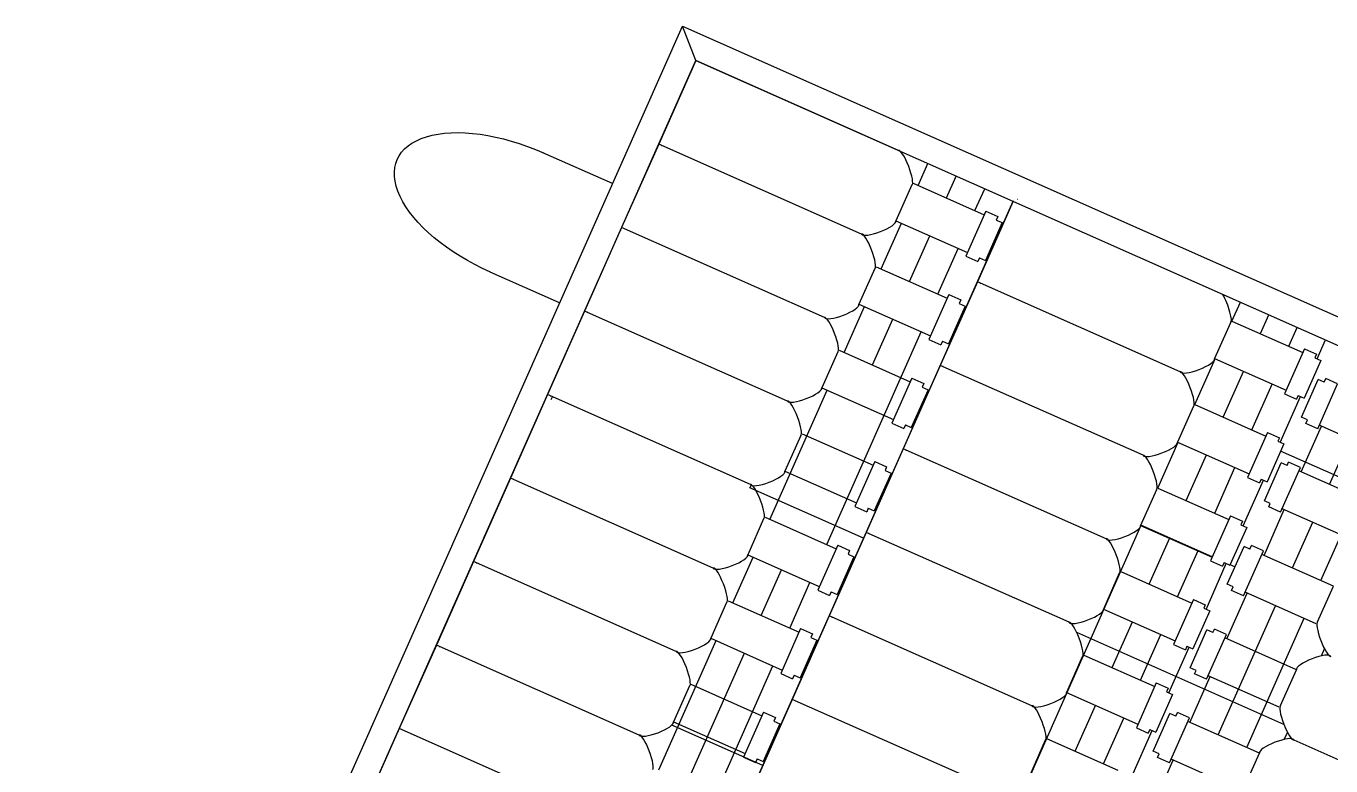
# Model space of a CAD drawing. Extents: x 3 to 114, y 126 to 173.
# Drawn here: x 86.751 to 87.651, y 135.03 to 135.54 of the extents above; entities that cross this region are included whole.
import ezdxf

# ---------------------------------------------------------------- set-up
doc = ezdxf.new("R2010")
doc.units = 0
doc.header["$LTSCALE"] = 0.02
doc.header["$MEASUREMENT"] = 0
doc.layers.get('0').update_dxf_attribs({"linetype": 'CONTINUOUS'})
doc.layers.add('A.enologiche', color=123, linetype='CONTINUOUS')

# ---------------------------------------------------------------- blocks, each defined once
blk = doc.blocks.new('AUDIT_I_000516092939-104')
for centre, major_axis, ratio, start_param, end_param in [((200.709, 97.911), (0.125, -0.125), 0.249315, 2.652925, 3.141593), ((200.959, 97.911), (0.125, 0.125), 0.22381, 0, 0.440362), ((207.709, 97.911), (0.125, -0.125), 0.249315, 2.652925, 3.141593), ((207.959, 97.911), (0.125, 0.125), 0.22381, 0, 0.440362), ((214.709, 97.911), (0.125, -0.125), 0.249315, 2.652925, 3.141593), ((214.959, 97.911), (0.125, 0.125), 0.22381, 0, 0.440362), ((221.709, 97.911), (0.125, -0.125), 0.249315, 2.652925, 3.141593), ((221.959, 97.911), (0.125, 0.125), 0.22381, 0, 0.440362), ((228.709, 97.911), (0.125, -0.125), 0.249315, 2.652925, 3.141593), ((228.959, 97.911), (0.125, 0.125), 0.22381, 0, 0.440362), ((235.709, 97.911), (0.125, -0.125), 0.249315, 2.652925, 3.141593), ((235.959, 97.911), (0.125, 0.125), 0.22381, 0, 0.440362), ((242.709, 97.911), (0.125, -0.125), 0.249315, 2.652925, 3.141593), ((242.959, 97.911), (0.125, 0.125), 0.22381, 0, 0.440362), ((249.709, 97.911), (0.125, -0.125), 0.249315, 2.652925, 3.141593), ((249.959, 97.911), (0.125, 0.125), 0.22381, 0, 0.440362), ((256.709, 97.911), (0.125, -0.125), 0.249315, 2.652925, 3.141593), ((200.959, 97.911), (0.125, 0.125), 0.22381, 2.70123, 3.141593), ((200.709, 97.911), (0.125, -0.125), 0.249315, 0, 0.488667), ((207.959, 97.911), (0.125, 0.125), 0.22381, 2.70123, 3.141593), ((207.709, 97.911), (0.125, -0.125), 0.249315, 0, 0.488667), ((214.959, 97.911), (0.125, 0.125), 0.22381, 2.70123, 3.141593), ((214.709, 97.911), (0.125, -0.125), 0.249315, 0, 0.488667), ((221.959, 97.911), (0.125, 0.125), 0.22381, 2.70123, 3.141593), ((221.709, 97.911), (0.125, -0.125), 0.249315, 0, 0.488667), ((228.959, 97.911), (0.125, 0.125), 0.22381, 2.70123, 3.141593), ((228.709, 97.911), (0.125, -0.125), 0.249315, 0, 0.488667), ((235.959, 97.911), (0.125, 0.125), 0.22381, 2.70123, 3.141593), ((235.709, 97.911), (0.125, -0.125), 0.249315, 0, 0.488667), ((242.959, 97.911), (0.125, 0.125), 0.22381, 2.70123, 3.141593), ((242.709, 97.911), (0.125, -0.125), 0.249315, 0, 0.488667), ((249.959, 97.911), (0.125, 0.125), 0.22381, 2.70123, 3.141593), ((249.709, 97.911), (0.125, -0.125), 0.249315, 0, 0.488667), ((256.709, 97.911), (0.125, -0.125), 0.249315, 0, 0.488667), ((214.959, 71.312), (0.125, -0.125), 0.249315, 2.652925, 3.141593), ((215.209, 71.312), (0.125, 0.125), 0.22381, 2.70123, 3.141593), ((214.959, 71.312), (0.125, -0.125), 0.249315, 0, 0.488667), ((215.209, 71.312), (0.125, 0.125), 0.22381, 0, 0.440362), ((221.959, 71.312), (0.125, -0.125), 0.249315, 2.652925, 3.141593), ((222.209, 71.312), (0.125, 0.125), 0.22381, 2.70123, 3.141593), ((221.959, 71.312), (0.125, -0.125), 0.249315, 0, 0.488667), ((222.209, 71.312), (0.125, 0.125), 0.22381, 0, 0.440362), ((228.959, 71.312), (0.125, -0.125), 0.249315, 2.652925, 3.141593), ((229.209, 71.312), (0.125, 0.125), 0.22381, 2.70123, 3.141593), ((228.959, 71.312), (0.125, -0.125), 0.249315, 0, 0.488667), ((229.209, 71.312), (0.125, 0.125), 0.22381, 0, 0.440362), ((235.959, 71.312), (0.125, -0.125), 0.249315, 2.652925, 3.141593), ((236.209, 71.312), (0.125, 0.125), 0.22381, 2.70123, 3.141593), ((235.959, 71.312), (0.125, -0.125), 0.249315, 0, 0.488667), ((236.209, 71.312), (0.125, 0.125), 0.22381, 0, 0.440362), ((242.959, 71.312), (0.125, -0.125), 0.249315, 2.652925, 3.141593), ((243.209, 71.312), (0.125, 0.125), 0.22381, 2.70123, 3.141593), ((242.959, 71.312), (0.125, -0.125), 0.249315, 0, 0.488667), ((243.209, 71.312), (0.125, 0.125), 0.22381, 0, 0.440362), ((249.959, 71.312), (0.125, -0.125), 0.249315, 2.652925, 3.141593), ((250.209, 71.312), (0.125, 0.125), 0.22381, 2.70123, 3.141593), ((249.959, 71.312), (0.125, -0.125), 0.249315, 0, 0.488667), ((250.209, 71.312), (0.125, 0.125), 0.22381, 0, 0.440362), ((256.959, 71.312), (0.125, -0.125), 0.249315, 2.652925, 3.141593), ((256.959, 71.312), (0.125, -0.125), 0.249315, 0, 0.488667)]:
    blk.add_ellipse(centre, major_axis=major_axis, ratio=ratio, start_param=start_param, end_param=end_param)

msp = doc.modelspace()

# ---------------------------------------------------------------- linework, layer by layer
at = {"layer": 'A.enologiche'}
for p, q in [((86.75113, 134.52027), (87.20375, 135.54036)), ((87.20375, 135.54036), (87.89478, 135.23375)), ((87.2129, 135.51661), (87.20375, 135.54036)), ((86.77489, 134.52942), (87.2129, 135.51661)), ((87.2129, 135.51661), (87.18735, 135.45902)), ((87.2129, 135.51661), (87.87103, 135.2246)), ((87.35275, 135.45456), (87.2129, 135.51661)), ((87.18735, 135.45902), (87.1618, 135.40144)), ((87.3272, 135.39697), (87.18735, 135.45902)), ((87.3272, 135.39697), (87.18735, 135.45902)), ((87.36625, 135.43051), (87.37295, 135.4456)), ((87.36191, 135.43081), (87.35096, 135.40613)), ((87.36289, 135.432), (87.41187, 135.41027)), ((87.38584, 135.42182), (87.39254, 135.43691)), ((87.40543, 135.41313), (87.41213, 135.42821)), ((86.9937, 134.43233), (87.43172, 135.41952)), ((87.41297, 135.41274), (87.39922, 135.38176)), ((87.43172, 135.41952), (87.40708, 135.36399)), ((87.41297, 135.41274), (87.42119, 135.40909)), ((87.3407, 135.37293), (87.3547, 135.40447)), ((87.35096, 135.40613), (87.40031, 135.38423)), ((87.42421, 135.4048), (87.41265, 135.37875)), ((87.42119, 135.40909), (87.4201, 135.40662)), ((87.4201, 135.40662), (87.42421, 135.4048)), ((87.1618, 135.40144), (87.13625, 135.34385)), ((87.30165, 135.33939), (87.1618, 135.40144)), ((87.30165, 135.33939), (87.1618, 135.40144)), ((87.3277, 135.39646), (87.32788, 135.39686)), ((87.36029, 135.36423), (87.37429, 135.39577)), ((87.37988, 135.35554), (87.39388, 135.38708)), ((87.39922, 135.38176), (87.40745, 135.37811)), ((87.40854, 135.38057), (87.40745, 135.37811)), ((87.40854, 135.38057), (87.41265, 135.37875)), ((87.33636, 135.37322), (87.3254, 135.34854)), ((87.33734, 135.37442), (87.38632, 135.35268)), ((87.40708, 135.36399), (87.38153, 135.30641)), ((87.54693, 135.30194), (87.40708, 135.36399)), ((87.54693, 135.30194), (87.40708, 135.36399)), ((87.3254, 135.34854), (87.37476, 135.32664)), ((87.38742, 135.35515), (87.37367, 135.32417)), ((87.38742, 135.35515), (87.39564, 135.3515)), ((87.39564, 135.3515), (87.39455, 135.34903)), ((87.39455, 135.34903), (87.39866, 135.34721)), ((87.58265, 135.33696), (87.58843, 135.34999)), ((87.13625, 135.34385), (87.1107, 135.28627)), ((87.2761, 135.2818), (87.13625, 135.34385)), ((87.2761, 135.2818), (87.13625, 135.34385)), ((87.30215, 135.33887), (87.30233, 135.33928)), ((87.31515, 135.31534), (87.32915, 135.34688)), ((87.39866, 135.34721), (87.3871, 135.32116)), ((87.39819, 135.34397), (87.39738, 135.34433)), ((87.60224, 135.32827), (87.60802, 135.3413)), ((87.33474, 135.30665), (87.34874, 135.33819)), ((87.58163, 135.33577), (87.57068, 135.31109)), ((87.58262, 135.33697), (87.6316, 135.31524)), ((87.62183, 135.31957), (87.62761, 135.3326)), ((87.30323, 135.18278), (87.36833, 135.3295)), ((87.37367, 135.32417), (87.3819, 135.32052)), ((87.38299, 135.32299), (87.3819, 135.32052)), ((87.38299, 135.32299), (87.3871, 135.32116)), ((87.64142, 135.31088), (87.6472, 135.32391)), ((87.3108, 135.31563), (87.29985, 135.29095)), ((87.31179, 135.31683), (87.36077, 135.2951)), ((87.63269, 135.31771), (87.61895, 135.28673)), ((87.63269, 135.31771), (87.64092, 135.31406)), ((87.64092, 135.31406), (87.63983, 135.31159)), ((87.38153, 135.30641), (87.35598, 135.24882)), ((87.52138, 135.24436), (87.38153, 135.30641)), ((87.52138, 135.24436), (87.38153, 135.30641)), ((87.5571, 135.27937), (87.57109, 135.31091)), ((87.57068, 135.31109), (87.62004, 135.28919)), ((87.64394, 135.30976), (87.63238, 135.28372)), ((87.63983, 135.31159), (87.64394, 135.30976)), ((87.36186, 135.29757), (87.34812, 135.26658)), ((87.36186, 135.29757), (87.37009, 135.29392)), ((87.37009, 135.29392), (87.369, 135.29145)), ((87.57669, 135.27068), (87.59068, 135.30222)), ((87.63052, 135.2706), (87.64207, 135.29665)), ((87.64619, 135.29482), (87.64207, 135.29665)), ((87.64619, 135.29482), (87.64728, 135.29729)), ((87.65551, 135.29364), (87.64728, 135.29729)), ((87.1107, 135.28627), (87.08515, 135.22868)), ((87.25055, 135.22421), (87.1107, 135.28627)), ((87.25055, 135.22421), (87.1107, 135.28627)), ((87.26405, 135.20017), (87.3036, 135.28929)), ((87.29985, 135.29095), (87.34921, 135.26905)), ((87.37311, 135.28962), (87.36155, 135.26358)), ((87.369, 135.29145), (87.37311, 135.28962)), ((87.59628, 135.26199), (87.61027, 135.29353)), ((87.61587, 135.2533), (87.62986, 135.28484)), ((87.61895, 135.28673), (87.62717, 135.28308)), ((87.62827, 135.28554), (87.62717, 135.28308)), ((87.62827, 135.28554), (87.63238, 135.28372)), ((87.64176, 135.26266), (87.65551, 135.29364)), ((87.11318, 135.28287), (87.11403, 135.28479)), ((87.2766, 135.28129), (87.27678, 135.28169)), ((87.55608, 135.27819), (87.54513, 135.25351)), ((87.55707, 135.27939), (87.60605, 135.25765)), ((87.63463, 135.26878), (87.63052, 135.2706)), ((87.63353, 135.26631), (87.63463, 135.26878)), ((87.28525, 135.25805), (87.2743, 135.23337)), ((87.28624, 135.25924), (87.33522, 135.23751)), ((87.34812, 135.26658), (87.35634, 135.26293)), ((87.35744, 135.2654), (87.35634, 135.26293)), ((87.35744, 135.2654), (87.36155, 135.26358)), ((87.36343, 135.26561), (87.36262, 135.26597)), ((87.60714, 135.26012), (87.5934, 135.22914)), ((87.60714, 135.26012), (87.61537, 135.25647)), ((87.63029, 135.23296), (87.64428, 135.2645)), ((87.64176, 135.26266), (87.63353, 135.26631)), ((87.69183, 135.2434), (87.64286, 135.26513)), ((87.53155, 135.22179), (87.54554, 135.25333)), ((87.54513, 135.25351), (87.59449, 135.23161)), ((87.61839, 135.25218), (87.60683, 135.22613)), ((87.61537, 135.25647), (87.61428, 135.254)), ((87.61428, 135.254), (87.61839, 135.25218)), ((87.64988, 135.22426), (87.66387, 135.2558)), ((87.33631, 135.23998), (87.32257, 135.209)), ((87.35598, 135.24882), (87.33043, 135.19124)), ((87.33631, 135.23998), (87.34454, 135.23633)), ((87.49583, 135.18677), (87.35598, 135.24882)), ((87.49583, 135.18677), (87.35598, 135.24882)), ((87.55114, 135.21309), (87.56513, 135.24463)), ((87.68419, 135.21708), (87.6162, 135.24724)), ((87.2743, 135.23337), (87.32366, 135.21147)), ((87.34756, 135.23204), (87.336, 135.20599)), ((87.34454, 135.23633), (87.34345, 135.23386)), ((87.34345, 135.23386), (87.34756, 135.23204)), ((87.57073, 135.2044), (87.58472, 135.23594)), ((87.60497, 135.21302), (87.61652, 135.23906)), ((87.61621, 135.20508), (87.62996, 135.23606)), ((87.62064, 135.23724), (87.61652, 135.23906)), ((87.62064, 135.23724), (87.62173, 135.23971)), ((87.62996, 135.23606), (87.62173, 135.23971)), ((87.67822, 135.21169), (87.62886, 135.23359)), ((87.08515, 135.22868), (87.0596, 135.17109)), ((87.225, 135.16663), (87.08515, 135.22868)), ((87.225, 135.16663), (87.08515, 135.22868)), ((87.2503, 135.22202), (87.25123, 135.22411)), ((87.32866, 135.18726), (87.2503, 135.22202)), ((87.59032, 135.19571), (87.60431, 135.22725)), ((87.5934, 135.22914), (87.60162, 135.22549)), ((87.60272, 135.22796), (87.60162, 135.22549)), ((87.60272, 135.22796), (87.60683, 135.22613)), ((87.53053, 135.2206), (87.51958, 135.19592)), ((87.53152, 135.2218), (87.5805, 135.20007)), ((87.60908, 135.21119), (87.60497, 135.21302)), ((87.32257, 135.209), (87.33079, 135.20535)), ((87.33189, 135.20782), (87.33079, 135.20535)), ((87.33189, 135.20782), (87.336, 135.20599)), ((87.60474, 135.17537), (87.61873, 135.20691)), ((87.60798, 135.20873), (87.60908, 135.21119)), ((87.61621, 135.20508), (87.60798, 135.20873)), ((87.66628, 135.18581), (87.61731, 135.20754)), ((87.15042, 134.3628), (87.52014, 135.19608)), ((87.2597, 135.20046), (87.24875, 135.17578)), ((87.26069, 135.20166), (87.30967, 135.17993)), ((87.51958, 135.19592), (87.56894, 135.17402)), ((87.56909, 135.17436), (87.51973, 135.19626)), ((87.58159, 135.20254), (87.56785, 135.17155)), ((87.58159, 135.20254), (87.58982, 135.19889)), ((87.58982, 135.19889), (87.58872, 135.19642)), ((87.58872, 135.19642), (87.59284, 135.19459)), ((87.62433, 135.16668), (87.63832, 135.19822)), ((87.33043, 135.19124), (87.30487, 135.13365)), ((87.47028, 135.12918), (87.33043, 135.19124)), ((87.47028, 135.12918), (87.33043, 135.19124)), ((87.52559, 135.15551), (87.53973, 135.18739)), ((87.59284, 135.19459), (87.58128, 135.16855)), ((87.64392, 135.15799), (87.65791, 135.18953)), ((87.31076, 135.18239), (87.29702, 135.15141)), ((87.31076, 135.18239), (87.31899, 135.17874)), ((87.31899, 135.17874), (87.31789, 135.17628)), ((87.54518, 135.14682), (87.55932, 135.1787)), ((87.57941, 135.15543), (87.59097, 135.18148)), ((87.59066, 135.14749), (87.60441, 135.17847)), ((87.59508, 135.17965), (87.59097, 135.18148)), ((87.59508, 135.17965), (87.59618, 135.18212)), ((87.60441, 135.17847), (87.59618, 135.18212)), ((87.0596, 135.17109), (87.03405, 135.11351)), ((87.19945, 135.10904), (87.0596, 135.17109)), ((87.19945, 135.10904), (87.0596, 135.17109)), ((87.2385, 135.14258), (87.25249, 135.17412)), ((87.24875, 135.17578), (87.29811, 135.15388)), ((87.32201, 135.17445), (87.31045, 135.14841)), ((87.31789, 135.17628), (87.32201, 135.17445)), ((87.56477, 135.13812), (87.57876, 135.16966)), ((87.56785, 135.17155), (87.57607, 135.1679)), ((87.57717, 135.17037), (87.57607, 135.1679)), ((87.57717, 135.17037), (87.58128, 135.16855)), ((87.58473, 135.16742), (87.58143, 135.16889)), ((87.65267, 135.1541), (87.60331, 135.176)), ((87.2255, 135.16611), (87.22567, 135.16652)), ((87.25809, 135.13389), (87.27208, 135.16543)), ((87.50498, 135.16302), (87.49403, 135.13834)), ((87.50597, 135.16421), (87.55495, 135.14248)), ((87.27768, 135.1252), (87.29167, 135.15674)), ((87.29702, 135.15141), (87.30524, 135.14776)), ((87.30634, 135.15023), (87.30524, 135.14776)), ((87.30634, 135.15023), (87.31045, 135.14841)), ((87.58353, 135.15361), (87.57941, 135.15543)), ((87.58243, 135.15114), (87.58353, 135.15361)), ((87.59066, 135.14749), (87.58243, 135.15114)), ((87.64073, 135.12823), (87.59175, 135.14996)), ((87.64172, 135.12942), (87.65267, 135.1541)), ((87.23415, 135.14288), (87.2232, 135.1182)), ((87.23514, 135.14407), (87.28412, 135.12234)), ((87.55604, 135.14495), (87.5423, 135.11397)), ((87.55604, 135.14495), (87.56427, 135.1413)), ((87.56427, 135.1413), (87.56317, 135.13883)), ((87.57919, 135.11778), (87.59318, 135.14932)), ((87.30487, 135.13365), (87.27932, 135.07606)), ((87.44473, 135.0716), (87.30487, 135.13365)), ((87.44473, 135.0716), (87.30487, 135.13365)), ((87.49403, 135.13834), (87.54339, 135.11644)), ((87.56729, 135.13701), (87.55573, 135.11096)), ((87.56317, 135.13883), (87.56729, 135.13701)), ((87.57323, 135.05151), (87.61277, 135.14063)), ((87.59282, 135.04281), (87.63236, 135.13194)), ((87.28521, 135.12481), (87.27147, 135.09383)), ((87.28521, 135.12481), (87.29344, 135.12116)), ((87.50004, 135.09792), (87.51403, 135.12946)), ((87.55386, 135.09785), (87.56542, 135.12389)), ((87.56953, 135.12207), (87.56542, 135.12389)), ((87.56953, 135.12207), (87.57063, 135.12453)), ((87.57886, 135.12088), (87.57063, 135.12453)), ((87.1874, 135.02741), (87.22694, 135.11654)), ((87.2232, 135.1182), (87.27256, 135.09629)), ((87.29646, 135.11687), (87.2849, 135.09082)), ((87.29344, 135.12116), (87.29234, 135.11869)), ((87.29234, 135.11869), (87.29646, 135.11687)), ((87.61851, 135.05865), (87.47562, 135.12205)), ((87.51963, 135.08923), (87.53362, 135.12077)), ((87.5423, 135.11397), (87.55052, 135.11032)), ((87.56511, 135.0899), (87.57886, 135.12088)), ((87.62712, 135.09652), (87.57776, 135.11842)), ((87.03405, 135.11351), (87.00849, 135.05592)), ((87.1739, 135.05146), (87.03405, 135.11351)), ((87.1739, 135.05146), (87.03405, 135.11351)), ((87.19994, 135.10853), (87.20012, 135.10893)), ((87.20699, 135.01872), (87.24653, 135.10784)), ((87.29389, 135.1089), (87.29308, 135.10926)), ((87.47943, 135.10543), (87.46848, 135.08075)), ((87.48042, 135.10663), (87.5294, 135.0849)), ((87.53922, 135.08054), (87.55321, 135.11208)), ((87.55162, 135.11279), (87.55052, 135.11032)), ((87.55162, 135.11279), (87.55573, 135.11096)), ((87.6443, 135.10601), (87.64647, 135.1109)), ((87.22658, 135.01003), (87.26612, 135.09915)), ((87.55798, 135.09602), (87.55386, 135.09785)), ((87.55688, 135.09355), (87.55798, 135.09602)), ((87.61617, 135.07184), (87.62712, 135.09652)), ((87.27147, 135.09383), (87.27969, 135.09018)), ((87.28079, 135.09264), (87.27969, 135.09018)), ((87.28079, 135.09264), (87.2849, 135.09082)), ((87.53049, 135.08736), (87.51674, 135.05638)), ((87.53049, 135.08736), (87.53872, 135.08371)), ((87.55364, 135.0602), (87.56763, 135.09174)), ((87.56511, 135.0899), (87.55688, 135.09355)), ((87.61518, 135.07064), (87.5662, 135.09237)), ((87.2086, 135.08529), (87.19765, 135.06061)), ((87.20959, 135.08649), (87.25857, 135.06475)), ((87.46848, 135.08075), (87.51784, 135.05885)), ((87.54174, 135.07942), (87.53018, 135.05337)), ((87.53872, 135.08371), (87.53762, 135.08125)), ((87.53762, 135.08125), (87.54174, 135.07942)), ((87.27932, 135.07606), (87.25377, 135.01848)), ((87.41918, 135.01401), (87.27932, 135.07606)), ((87.41918, 135.01401), (87.27932, 135.07606)), ((87.47449, 135.04034), (87.48848, 135.07188)), ((87.19765, 135.06061), (87.24701, 135.03871)), ((87.25966, 135.06722), (87.24592, 135.03624)), ((87.25966, 135.06722), (87.26789, 135.06357)), ((87.26789, 135.06357), (87.26679, 135.0611)), ((87.26679, 135.0611), (87.27091, 135.05928)), ((87.49408, 135.03164), (87.50807, 135.06318)), ((87.52831, 135.04026), (87.53987, 135.06631)), ((87.53956, 135.03232), (87.5533, 135.0633)), ((87.54398, 135.06448), (87.53987, 135.06631)), ((87.54398, 135.06448), (87.54508, 135.06695)), ((87.5533, 135.0633), (87.54508, 135.06695)), ((87.60157, 135.03893), (87.55221, 135.06083)), ((87.00849, 135.05592), (86.98294, 134.99834)), ((87.14835, 134.99387), (87.00849, 135.05592)), ((87.14835, 134.99387), (87.00849, 135.05592)), ((87.17439, 135.05094), (87.17457, 135.05135)), ((87.25913, 135.03054), (87.19645, 135.05835)), ((87.27091, 135.05928), (87.25935, 135.03323)), ((87.51367, 135.02295), (87.52766, 135.05449)), ((87.51674, 135.05638), (87.52497, 135.05273)), ((87.52607, 135.0552), (87.52497, 135.05273)), ((87.52607, 135.0552), (87.53018, 135.05337)), ((87.61875, 135.04843), (87.62092, 135.05331)), ((87.45388, 135.04784), (87.44293, 135.02316)), ((87.45487, 135.04904), (87.50385, 135.02731)), ((87.62532, 135.04808), (87.76517, 134.98603)), ((87.62532, 135.04808), (87.76517, 134.98603)), ((87.24592, 135.03624), (87.25414, 135.03259)), ((87.25524, 135.03506), (87.25414, 135.03259)), ((87.25524, 135.03506), (87.25935, 135.03323)), ((87.52809, 135.00261), (87.54208, 135.03415)), ((87.53243, 135.03843), (87.52831, 135.04026)), ((87.53133, 135.03597), (87.53243, 135.03843)), ((87.53956, 135.03232), (87.53133, 135.03597)), ((87.58963, 135.01305), (87.54065, 135.03478)), ((87.59062, 135.01425), (87.60157, 135.03893))]:
    msp.add_line(p, q, dxfattribs=at)
at = {"layer": 'A.enologiche', "linetype": 'Continuous'}
for p, q in [((87.15555, 135.43175), (87.10755, 135.45306)), ((87.11905, 135.34948), (87.0711, 135.37077))]:
    msp.add_line(p, q, dxfattribs=at)
at = {"layer": 'A.enologiche', "linetype": 'Continuous', "extrusion": (0, 0, -1)}
msp.add_ellipse((87.08933, 135.41192), major_axis=(-0.08229, 0.03645), ratio=0.5, start_param=-1.57374, end_param=1.574365, dxfattribs=at)
at = {"layer": 'A.enologiche'}
for centre, major_axis, ratio, start_param, end_param in [((87.35733, 135.44268), (-0.00458, 0.01188), 0.201122, 3.141593, 6.283185), ((87.33908, 135.40155), (0.01188, 0.00458), 0.248361, 3.141593, 6.283185), ((87.33178, 135.3851), (-0.00458, 0.01188), 0.201122, 3.141593, 6.283185), ((87.31353, 135.34396), (0.01188, 0.00458), 0.248361, 3.141593, 6.283185), ((87.57706, 135.34765), (0.00458, -0.01188), 0.201122, 0, 2.198397), ((87.30623, 135.32751), (-0.00458, 0.01188), 0.201122, 3.141593, 6.283185), ((87.55881, 135.30652), (0.01188, 0.00458), 0.248361, 3.141593, 6.283185), ((87.55151, 135.29006), (-0.00458, 0.01188), 0.201122, 3.141593, 6.283185), ((87.28798, 135.28638), (0.01188, 0.00458), 0.248361, 3.141593, 6.283185), ((87.28068, 135.26992), (-0.00458, 0.01188), 0.201122, 3.141593, 6.283185), ((87.53326, 135.24893), (0.01188, 0.00458), 0.248361, 3.141593, 6.283185), ((87.52596, 135.23248), (-0.00458, 0.01188), 0.201122, 3.141593, 6.283185), ((87.26243, 135.22879), (0.01188, 0.00458), 0.248361, 3.141593, 6.283185), ((87.25513, 135.21234), (-0.00458, 0.01188), 0.201122, 3.141593, 6.283185), ((87.50771, 135.19135), (0.01188, 0.00458), 0.248361, 3.141593, 6.283185), ((87.5004, 135.17489), (-0.00458, 0.01188), 0.201122, 3.141593, 6.283185), ((87.23688, 135.17121), (0.01188, 0.00458), 0.248361, 3.141593, 6.283185), ((87.22958, 135.15475), (-0.00458, 0.01188), 0.201122, 3.141593, 6.283185), ((87.48215, 135.13376), (0.01188, 0.00458), 0.248361, 3.141593, 6.283185), ((87.47485, 135.11731), (-0.00458, 0.01188), 0.201122, 3.141593, 6.283185), ((87.6463, 135.11755), (0.00458, -0.01188), 0.201122, 3.141593, 6.283185), ((87.21132, 135.11362), (0.01188, 0.00458), 0.248361, 3.141593, 6.283185), ((87.20402, 135.09717), (-0.00458, 0.01188), 0.201122, 3.141593, 6.283185), ((87.639, 135.10109), (-0.01188, -0.00458), 0.248361, 3.141593, 6.283185), ((87.4566, 135.07617), (0.01188, 0.00458), 0.248361, 3.141593, 6.283185), ((87.4493, 135.05972), (-0.00458, 0.01188), 0.201122, 3.141593, 6.283185), ((87.62075, 135.05996), (0.00458, -0.01188), 0.201122, 3.141593, 6.283185), ((87.18577, 135.05603), (0.01188, 0.00458), 0.248361, 3.141593, 6.283185), ((87.17847, 135.03958), (-0.00458, 0.01188), 0.201122, 3.141593, 6.283185), ((87.61345, 135.04351), (-0.01188, -0.00458), 0.248361, 3.141593, 6.283185)]:
    msp.add_ellipse(centre, major_axis=major_axis, ratio=ratio, start_param=start_param, end_param=end_param, dxfattribs=at)

# ---------------------------------------------------------------- block references
at = {"layer": 'A.enologiche', "xscale": 0.009000000001497628, "yscale": 0.009000000001833541, "zscale": 0.009000000002399507, "rotation": 66.07324599995536}
msp.add_blockref('AUDIT_I_000516092939-104', (87.08193, 133.0459), dxfattribs=at)

doc.saveas('drawing.dxf')
